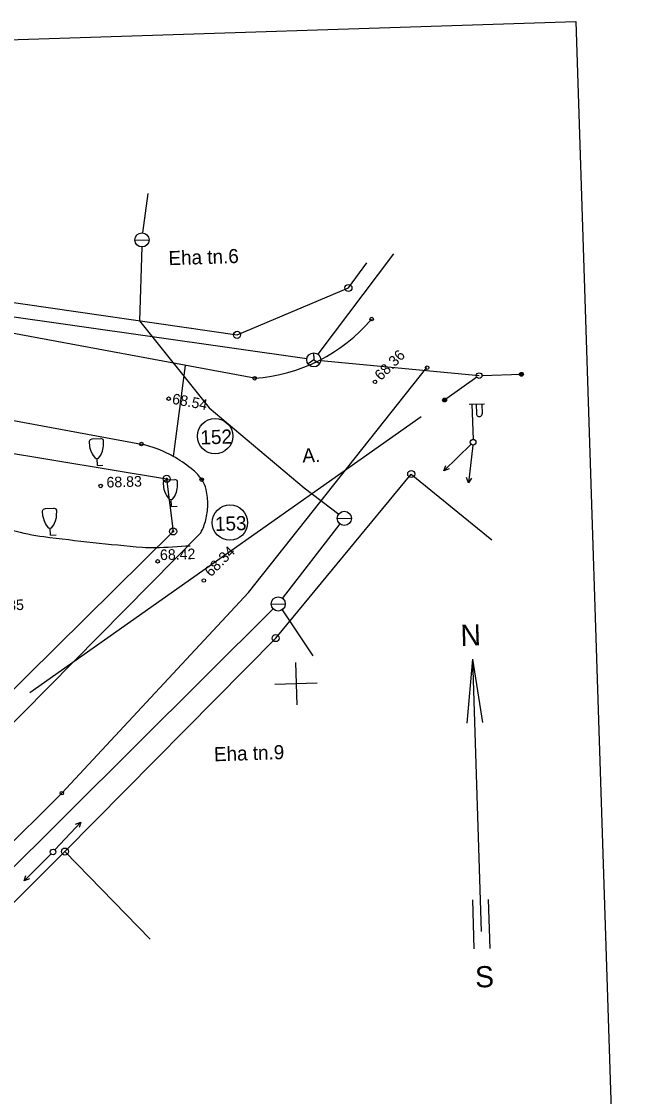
# Model space of a CAD drawing. Extents: x 641884 to 642113, y 6457044 to 6457191.
# Drawn here: x 642070.1 to 642112.9, y 6457117.2 to 6457191.3 of the extents above; entities that cross this region are included whole.
import ezdxf

# ---------------------------------------------------------------- set-up
doc = ezdxf.new("R2010")
doc.units = 0
for name, color, linetype in [('Default', 7, 'Continuous'), ('Level 10', 7, 'Continuous'), ('Level 11', 7, 'Continuous'), ('Level 12', 7, 'Continuous'), ('Level 13', 7, 'Continuous'), ('Level 15', 7, 'Continuous'), ('Level 17', 7, 'Continuous'), ('Level 22', 7, 'Continuous'), ('Level 3', 7, 'Continuous'), ('Level 30', 7, 'Continuous'), ('Level 40', 7, 'Continuous'), ('Level 41', 7, 'Continuous'), ('Level 44', 7, 'Continuous'), ('Level 47', 7, 'Continuous'), ('Level 5', 7, 'Continuous'), ('Level 50', 7, 'Continuous'), ('Level 58', 7, 'Continuous'), ('Level 59', 7, 'Continuous'), ('Level 61', 7, 'Continuous'), ('Level 7', 7, 'Continuous')]:
    doc.layers.add(name, color=color, linetype=linetype)

# ---------------------------------------------------------------- blocks, each defined once
blk = doc.blocks.new('PUUKI1')
at = {"layer": 'Default'}
for p, q in [((-30, 190), (30, 190)), ((-10, 50), (10, 50)), ((0, 0), (0, 50)), ((0, 0), (40, 0))]:
    blk.add_line(p, q, dxfattribs=at)
for points in [[(-10, 50), (-25.84, 71.29), (-32.29, 82.47), (-40, 100), (-46.13, 122.53), (-48.49, 138.13), (-50, 170), (-49.79, 174.16), (-46.83, 181.3), (-42.8, 185.01), (-30, 190)], [(10, 50), (25.84, 71.29), (32.29, 82.47), (40, 100), (46.13, 122.53), (48.5, 138.13), (50, 170), (49.8, 174.16), (46.84, 181.3), (42.81, 185.01), (30, 190)]]:
    blk.add_lwpolyline(points, dxfattribs=at)
blk = doc.blocks.new('PIIRTO')
at = {"layer": 'Default'}
blk.add_circle((0, 0), 25, dxfattribs=at)
blk = doc.blocks.new('MASTSI')
at = {"layer": 'Level 13'}
blk.add_lwpolyline([(20, 0), (300, 0)], dxfattribs=at)
for centre, radius in [((0, 0), 20), ((300, 0), 13.6), ((300, 0), 12.1), ((300, 0), 10.4), ((300, 0), 9.01), ((300, 0), 7.49), ((300, 0), 6.13), ((300, 0), 4.97), ((300, 0), 3.48), ((300, 0), 2.35), ((300, 0), 1.32), ((300, 0), 0.782)]:
    blk.add_circle(centre, radius, dxfattribs=at)
blk = doc.blocks.new('KOORDR_1')
at = {"layer": 'Level 61'}
for p, q in [((0, 150), (0, -150)), ((-150, 0), (150, 0))]:
    blk.add_line(p, q, dxfattribs=at)
blk = doc.blocks.new('VBEKAE_1')
at = {"layer": 'Level 44'}
for radius in [50, 7.14, 7.14]:
    blk.add_circle((0, 0), radius, dxfattribs=at)
blk = doc.blocks.new('KAEVVE')
at = {"layer": 'Default'}
blk.add_line((-50, 0), (50, 0), dxfattribs=at)
blk.add_circle((0, 0), 50, dxfattribs=at)
blk = doc.blocks.new('RING25')
at = {"layer": 'Default'}
blk.add_circle((0, 0), 12.5, dxfattribs=at)
blk = doc.blocks.new('POINT_DISPLAY')
at = {"layer": 'Default'}
blk.add_line((0, 0), (0, 0), dxfattribs=at)
blk = doc.blocks.new('KAEVSI')
at = {"layer": 'Default'}
for p, q in [((0, 0), (-41.6, -27.7)), ((0, 50), (0, 0)), ((0, 0), (41.6, -27.7))]:
    blk.add_line(p, q, dxfattribs=at)
blk.add_circle((0, 0), 50, dxfattribs=at)
blk = doc.blocks.new('MASTMP')
at = {"layer": 'Level 12'}
for points in [[(20, 0), (290, 0)], [(253.6, 17.6), (290, 0), (253.1, -17.6)]]:
    blk.add_lwpolyline(points, dxfattribs=at)
blk.add_circle((0, 0), 20, dxfattribs=at)
blk = doc.blocks.new('LAMPTV')
at = {"layer": 'Level 11'}
for p, q in [((-20, 270), (90, 270)), ((0, 270), (0, 20)), ((30, 270), (30, 200)), ((70, 270), (70, 200))]:
    blk.add_line(p, q, dxfattribs=at)
blk.add_circle((0, 0), 20, dxfattribs=at)
blk.add_arc((50, 200), 20, 179.93931, 0.0607, dxfattribs=at)

msp = doc.modelspace()

# ---------------------------------------------------------------- linework, layer by layer
at = {"layer": 'Level 15'}
for p, q in [((642078.487, 6457176.764), (642078.849, 6457179.484)), ((642078.407, 6457175.796), (642078.241, 6457170.712)), ((642078.241, 6457170.712), (642083.061, 6457164.703)), ((642083.061, 6457164.703), (642089.6, 6457159.189)), ((642089.6, 6457159.189), (642091.986, 6457157.379)), ((642088.113, 6457151.568), (642092.076, 6457156.701)), ((642062.922, 6457126.447), (642087.471, 6457150.84)), ((642088.085, 6457150.778), (642090.192, 6457147.611))]:
    msp.add_line(p, q, dxfattribs=at)
at = {"layer": 'Level 17'}
for p, q in [((642090.561, 6457168.4), (642095.788, 6457175.33)), ((642089.787, 6457168.081), (642065.665, 6457171.519))]:
    msp.add_line(p, q, dxfattribs=at)
at = {"layer": 'Level 22'}
msp.add_line((642090.753, 6457167.966), (642101.666, 6457166.926), dxfattribs=at)
at = {"layer": 'Level 3'}
msp.add_line((642070.688, 6457145.082), (642097.671, 6457164.103), dxfattribs=at)
at = {"layer": 'Level 30'}
for p, q in [((642086.189, 6457166.743), (642060.24, 6457171.571)), ((642046.818, 6457168.005), (642078.379, 6457162.208)), ((642085.764, 6457151.976), (642098.072, 6457167.478)), ((642040.902, 6457113.973), (642082.478, 6457156.096)), ((642072.89, 6457138.135), (642085.764, 6457151.976)), ((642024.698, 6457090.196), (642072.89, 6457138.135))]:
    msp.add_line(p, q, dxfattribs=at)
for points in [[(642081.95, 6457160.409), (642081.95, 6457160.409)], [(642082.962, 6457157.989), (642082.962, 6457157.989)], [(642082.825, 6457156.978), (642082.825, 6457156.978)]]:
    msp.add_lwpolyline(points, dxfattribs=at)
for centre, radius, start, end in [((642085.371, 6457178.354), 11.641, 274.03152, 319.70515), ((642076.757, 6457154.846), 7.538, 68.25381, 77.57547), ((642076.372, 6457153.88), 8.578, 59.51658, 68.25381), ((642076.041, 6457153.318), 9.231, 50.19492, 59.51658), ((642079.915, 6457157.967), 3.179, 34.27754, 50.19492), ((642080.836, 6457158.595), 2.065, 13.35499, 34.27754), ((642078.606, 6457158.065), 4.357, 358.9943, 13.35499), ((642078.572, 6457158.066), 4.39, 345.6516, 358.9943), ((642079.151, 6457157.918), 3.792, 331.29091, 345.6516)]:
    msp.add_arc(centre, radius, start, end, dxfattribs=at)
at = {"layer": 'Level 40'}
for p, q in [((642092.657, 6457172.974), (642093.924, 6457174.709)), ((642063.756, 6457172.807), (642084.978, 6457169.738)), ((642084.978, 6457169.738), (642092.657, 6457172.974)), ((642025.818, 6457168.82), (642080.123, 6457159.815)), ((642080.123, 6457159.815), (642080.567, 6457156.185)), ((642080.567, 6457156.185), (641993.026, 6457069.556))]:
    msp.add_line(p, q, dxfattribs=at)
for points in [[(642073.113, 6457134.113), (642087.64, 6457148.828), (642096.984, 6457160.144), (642102.533, 6457155.607)], [(642049.118, 6457110.093), (642073.113, 6457134.113), (642078.997, 6457128.076)]]:
    msp.add_lwpolyline(points, dxfattribs=at)
at = {"layer": 'Level 41'}
msp.add_line((642080.599, 6457161.344), (642081.415, 6457167.631), dxfattribs=at)
at = {"layer": 'Level 47'}
msp.add_lwpolyline([(642071.648, 6457155.831), (642071.648, 6457155.831)], dxfattribs=at)
for centre, radius, start, end in [((642073.792, 6457172.353), 16.66, 254.99271, 262.60703), ((642092.199, 6457314.22), 159.717, 262.60703, 265.0646), ((642079.093, 6457162.449), 7.381, 265.0646, 271.8533), ((642077.513, 6457211.307), 56.264, 271.8533, 274.31087)]:
    msp.add_arc(centre, radius, start, end, dxfattribs=at)
at = {"layer": 'Level 50'}
for p, q in [((641884.308, 6457184.094), (642108.333, 6457191.343)), ((642108.333, 6457191.343), (642112.859, 6457051.46)), ((642100.831, 6457142.965), (642101.229, 6457147.384)), ((642101.837, 6457128.611), (642101.229, 6457147.384)), ((642101.912, 6457143), (642101.229, 6457147.384)), ((642101.335, 6457127.398), (642101.225, 6457130.781)), ((642102.416, 6457127.433), (642102.306, 6457130.816))]:
    msp.add_line(p, q, dxfattribs=at)
at = {"layer": 'Level 58'}
for centre in [(642083.463, 6457162.753), (642084.485, 6457156.796)]:
    msp.add_circle(centre, 1.216, dxfattribs=at)

# ---------------------------------------------------------------- block references
at = {"layer": 'Level 10', "xscale": 0.00972456302143853, "yscale": 0.00972456302143853, "rotation": 1.8533047833640452}
for p in [(642075.347, 6457160.736), (642080.449, 6457157.909), (642072.113, 6457155.938)]:
    msp.add_blockref('PUUKI1', p, dxfattribs=at)
at = {"layer": 'Level 11', "xscale": 0.00972456302143853, "yscale": 0.00972456302143853, "rotation": 1.8533047833640452}
msp.add_blockref('LAMPTV', (642101.252, 6457162.335), dxfattribs=at)
at = {"layer": 'Level 12', "xscale": 0.00972456302143853, "yscale": 0.00972456302143853}
for p, rotation in [((642101.252, 6457162.335), -135.7117142007369), ((642101.252, 6457162.335), -96.62082135567447), ((642072.292, 6457134.086), 46.96521195406217), ((642072.292, 6457134.086), -135.12506399167899)]:
    msp.add_blockref('MASTMP', p, dxfattribs=dict(at, rotation=rotation))
at = {"layer": 'Level 13', "xscale": 0.00972456302143853, "yscale": 0.00972456302143853}
for rotation in [-144.74821824237063, 1.8533047833640452]:
    msp.add_blockref('MASTSI', (642101.666, 6457166.926), dxfattribs=dict(at, rotation=rotation))
at = {"layer": 'Level 30', "xscale": 0.00972456302143853, "yscale": 0.00972456302143853, "rotation": 1.8533047833640452}
msp.add_blockref('POINT_DISPLAY', (642081.847, 6457170.258), dxfattribs=at)
at = {"layer": 'Level 44', "rotation": 1.8533047833640452}
for name, p, xscale, yscale in [('PIIRTO', (642092.657, 6457172.974), 0.00972456302143853, 0.00972456302143853), ('PIIRTO', (642084.978, 6457169.738), 0.00972456302143853, 0.00972456302143853), ('PIIRTO', (642080.129, 6457159.816), 0.00972456302143853, 0.00972456302143853), ('VBEKAE_1', (642080.123, 6457159.815), 0.0009724563021438531, 0.0009724563021438529), ('PIIRTO', (642096.984, 6457160.144), 0.00972456302143853, 0.00972456302143853), ('PIIRTO', (642080.573, 6457156.185), 0.00972456302143853, 0.00972456302143853), ('VBEKAE_1', (642080.567, 6457156.185), 0.0009724563021438531, 0.0009724563021438529), ('PIIRTO', (642087.64, 6457148.828), 0.00972456302143853, 0.00972456302143853), ('PIIRTO', (642073.113, 6457134.113), 0.00972456302143853, 0.00972456302143853)]:
    msp.add_blockref(name, p, dxfattribs=dict(at, xscale=xscale, yscale=yscale))
at = {"layer": 'Level 5', "xscale": 0.00972456302143853, "yscale": 0.00972456302143853, "rotation": 1.8533047833640452}
for p in [(642078.423, 6457176.282), (642092.373, 6457157.086), (642087.815, 6457151.183)]:
    msp.add_blockref('KAEVVE', p, dxfattribs=at)
at = {"layer": 'Level 59', "xscale": 0.00972456302143853, "yscale": 0.00972456302143853, "rotation": 1.8533047833640452}
for p in [(642094.261, 6457170.827), (642098.083, 6457167.479), (642086.195, 6457166.743), (642094.493, 6457166.498), (642080.259, 6457165.338), (642078.385, 6457162.208), (642082.542, 6457159.757), (642075.577, 6457159.322), (642079.5, 6457154.12), (642082.692, 6457152.799), (642072.901, 6457138.136)]:
    msp.add_blockref('RING25', p, dxfattribs=at)
at = {"layer": 'Level 61', "xscale": 0.00972456302143853, "yscale": 0.00972456302143853, "rotation": 1.8533047833640452}
msp.add_blockref('KOORDR_1', (642089.045, 6457145.692), dxfattribs=at)
msp.add_blockref('KOORDR_1', (642089.045, 6457145.692), dxfattribs=at)
msp.add_blockref('KOORDR_1', (642089.045, 6457145.692), dxfattribs=at)
at = {"layer": 'Level 7', "xscale": 0.00972456302143853, "yscale": 0.00972456302143853, "rotation": 1.8533047833640452}
msp.add_blockref('KAEVSI', (642090.269, 6457168.012), dxfattribs=at)

# ---------------------------------------------------------------- texts
at = {"layer": 'Level 50'}
for s, p in [('N', (642100.403, 6457148.285)), ('S', (642101.41, 6457124.733))]:
    msp.add_text(s, height=1.459, rotation=1.8533, dxfattribs=at).set_placement(p)
at = {"layer": 'Level 58'}
for s, p in [('Eha tn.6', (642080.265, 6457174.538)), ('152', (642082.47, 6457162.177)), ('A.', (642089.497, 6457160.935)), ('153', (642083.471, 6457156.212)), ('Eha tn.9', (642083.402, 6457140.333))]:
    msp.add_text(s, height=0.9725, rotation=1.8533, dxfattribs=at).set_placement(p)
at = {"layer": 'Level 59'}
for s, rotation, p in [('68.36', 44.9926, (642094.894, 6457166.543)), ('68.54', 349.36289, (642080.458, 6457164.995)), ('68.83', 1.8533, (642075.986, 6457159.206)), ('68.42', 1.8533, (642079.675, 6457154.203)), ('68.34', 44.9926, (642083.178, 6457153.008)), ('68.35', 1.8533, (642067.853, 6457150.693))]:
    msp.add_text(s, height=0.7293, rotation=rotation, dxfattribs=at).set_placement(p)

doc.saveas('drawing.dxf')
